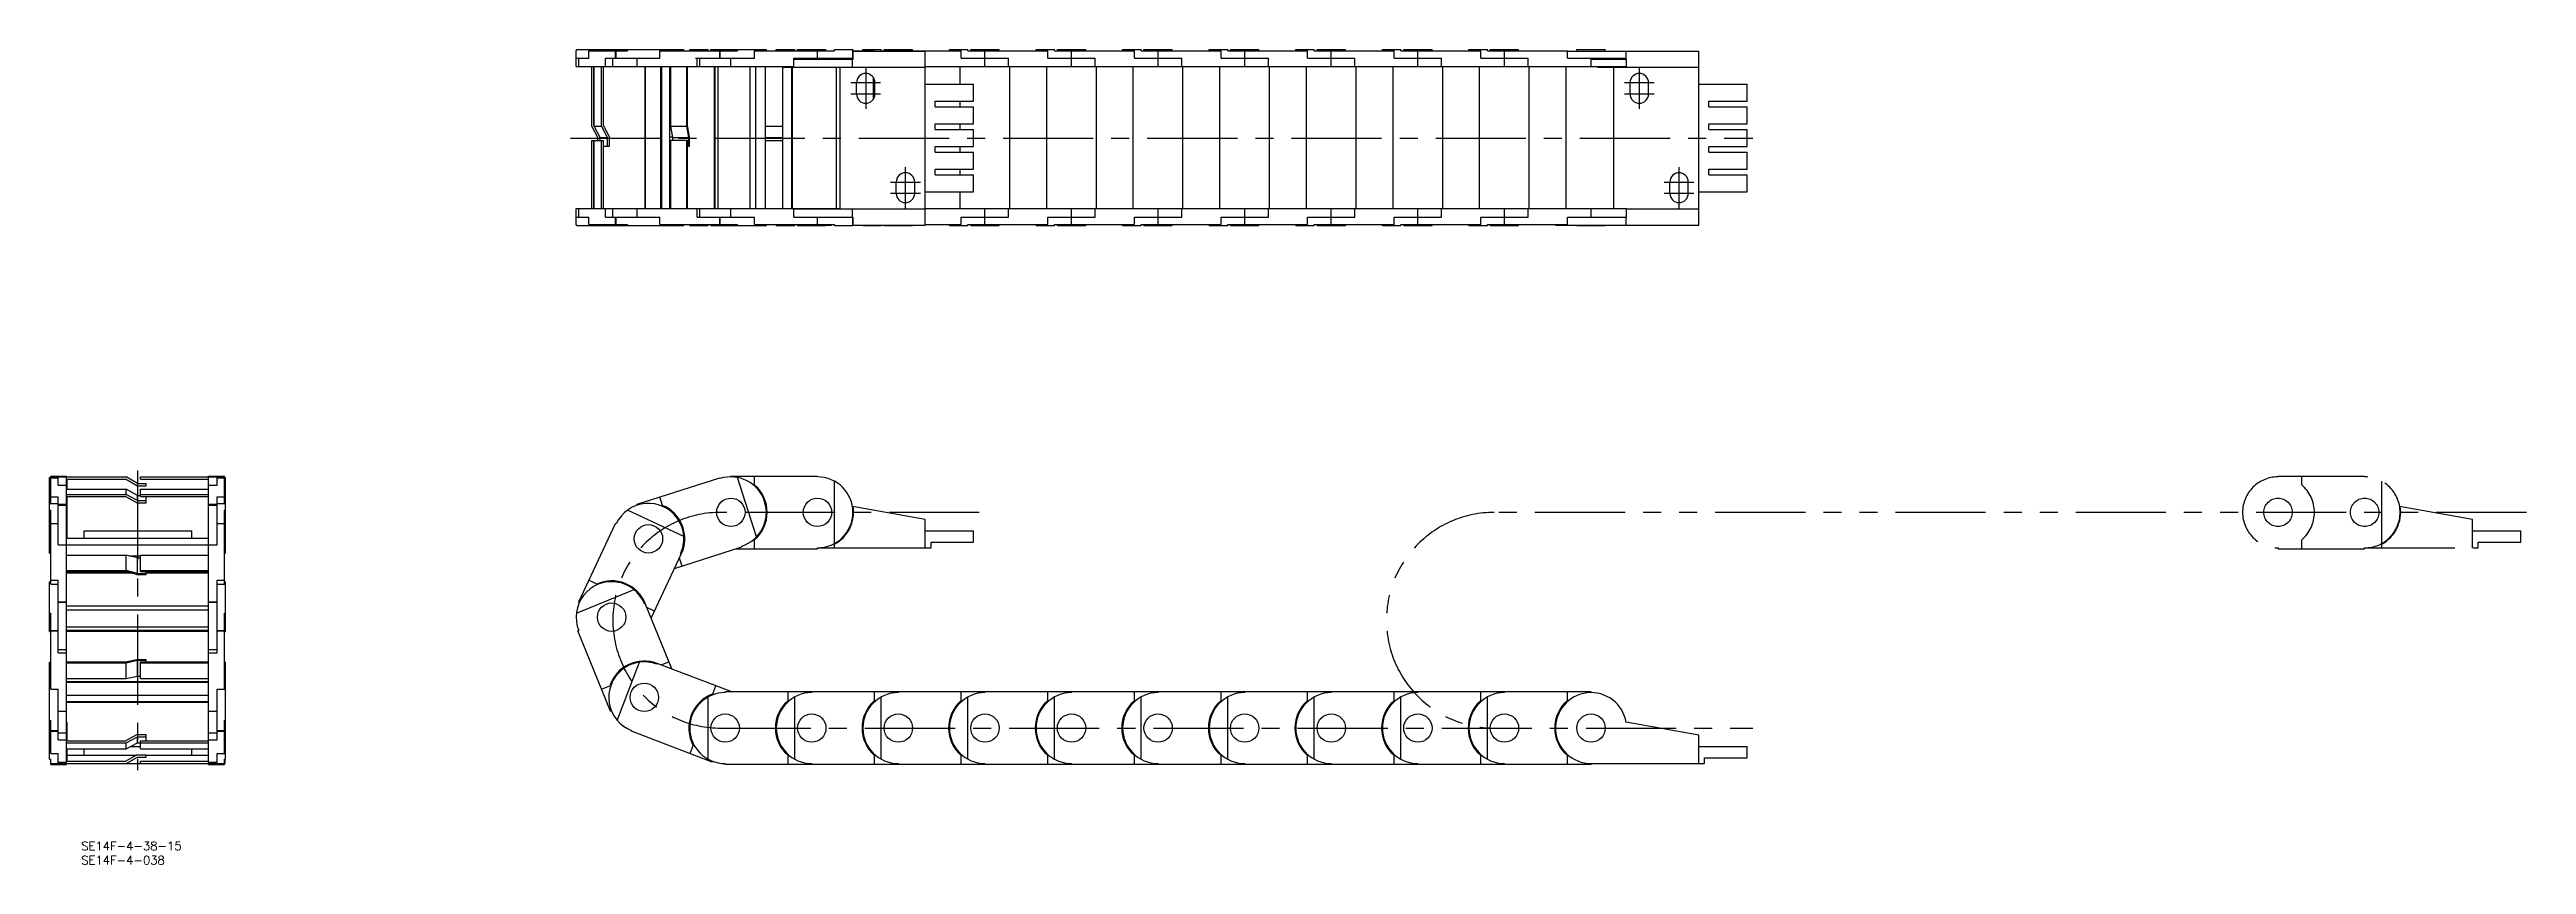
# Model space of a CAD drawing. Extents: x -31 to 842, y -35 to 252.
import ezdxf

# ---------------------------------------------------------------- set-up
doc = ezdxf.new("R2010")
doc.units = 0
doc.linetypes.add('CENTER', pattern=[50.8, 31.75, -6.35, 6.35, -6.35])
doc.linetypes.add('PHANTOM', pattern=[63.5, 31.75, -6.35, 6.35, -6.35, 6.35, -6.35])
doc.layers.get('0').update_dxf_attribs({"linetype": 'CONTINUOUS'})
doc.layers.add('CENTER', color=1, linetype='CENTER')
doc.styles.get("Standard").update_dxf_attribs({"font": 'txt.shx', "height": 3, "bigfont": 'bigfont.shx'})

msp = doc.modelspace()

# ---------------------------------------------------------------- linework, layer by layer
at = {"color": 7, "linetype": 'CONTINUOUS'}
for p, q in [((154.49, 245.85), (154.49, 251.45)), ((154.49, 251.45), (154.57, 251.45)), ((154.49, 248.85), (158.95, 248.85)), ((154.49, 245.85), (231.15, 245.85)), ((154.57, 251.45), (154.57, 251.85)), ((154.57, 251.85), (192.43, 251.85)), ((155.4, 245.85), (155.4, 248.85)), ((158.95, 248.85), (158.95, 251.45)), ((158.95, 251.45), (172.58, 251.45)), ((160.03, 224.85), (160.03, 245.85)), ((160.77, 225.07), (160.77, 245.85)), ((160.88, 224.85), (160.88, 245.85)), ((163.43, 224.85), (163.43, 245.85)), ((164.16, 225.07), (164.16, 245.85)), ((164.82, 245.85), (164.82, 248.85)), ((164.82, 248.85), (184, 248.85)), ((167.46, 245.85), (167.46, 248.85)), ((168.37, 248.85), (168.37, 251.45)), ((168.64, 248.85), (168.64, 251.45)), ((172.58, 251.45), (172.58, 251.85)), ((176.05, 245.85), (176.05, 248.85)), ((178.81, 195.85), (178.81, 245.85)), ((178.94, 195.85), (178.94, 245.85)), ((178.94, 195.85), (178.94, 245.85)), ((184, 248.85), (184, 251.45)), ((184, 251.45), (211.36, 251.45)), ((184.37, 195.85), (184.37, 245.85)), ((184.69, 195.85), (184.69, 245.85)), ((187.55, 195.85), (187.55, 245.85)), ((187.8, 224.85), (187.8, 245.85)), ((192.43, 251.45), (192.43, 251.85)), ((193.52, 224.85), (193.52, 245.85)), ((193.76, 225.07), (193.76, 245.85)), ((194.5, 251.45), (194.5, 251.85)), ((194.5, 251.85), (201, 251.85)), ((196.5, 248.85), (217.35, 248.85)), ((197.14, 245.85), (197.14, 248.85)), ((198.09, 245.85), (198.09, 248.85)), ((201, 251.45), (201, 251.85)), ((202, 251.45), (202, 251.85)), ((202, 251.85), (221.5, 251.85)), ((203.21, 195.85), (203.21, 245.85)), ((203.52, 195.85), (203.52, 245.85)), ((204, 251.45), (204, 251.85)), ((204.49, 195.85), (204.49, 245.85)), ((205.09, 248.85), (205.09, 251.45)), ((205.18, 248.85), (205.18, 251.45)), ((209, 245.85), (209, 248.85)), ((211.36, 251.45), (211.36, 251.85)), ((215.75, 195.85), (215.75, 245.85)), ((217.35, 248.85), (217.35, 251.45)), ((217.35, 251.45), (245.5, 251.45)), ((217.75, 195.85), (217.75, 245.85)), ((221.25, 195.85), (221.25, 245.85)), ((221.5, 251.45), (221.5, 251.85)), ((225, 251.45), (225, 251.85)), ((225, 251.85), (231.5, 251.85)), ((227.25, 195.85), (227.25, 245.85)), ((227.25, 245.68), (251.83, 245.68)), ((230.5, 195.85), (230.5, 245.68)), ((230.75, 195.85), (230.75, 245.68)), ((231.15, 245.85), (231.15, 248.85)), ((231.15, 248.85), (252, 248.85)), ((231.15, 248.5), (252.04, 248.5)), ((231.5, 251.45), (231.5, 251.85)), ((232.5, 251.45), (232.5, 251.85)), ((232.5, 251.85), (242.5, 251.85)), ((234.5, 248.5), (234.5, 248.85)), ((239.5, 248.85), (239.5, 251.45)), ((242.5, 251.45), (242.5, 251.85)), ((243.05, 248.85), (243.05, 248.85)), ((244.5, 248.5), (244.5, 248.85)), ((245.5, 251.45), (245.5, 251.85)), ((245.5, 251.85), (252, 251.85)), ((245.5, 248.5), (245.5, 248.85)), ((246.25, 195.85), (246.25, 245.68)), ((247.5, 195.68), (247.5, 245.68)), ((251.83, 245.68), (251.83, 248.5)), ((251.83, 245.68), (277.5, 245.68)), ((252, 248.85), (252, 251.85)), ((252, 251.45), (259.65, 251.45)), ((252, 251.33), (277.5, 251.33)), ((252.04, 248.5), (252.04, 251.33)), ((255.5, 251.45), (255.5, 251.85)), ((255.5, 251.85), (262, 251.85)), ((259.65, 251.33), (259.65, 251.45)), ((262, 251.45), (262, 251.85)), ((262, 251.45), (268, 251.45)), ((263, 251.45), (263, 251.85)), ((263, 251.85), (273, 251.85)), ((268, 251.33), (268, 251.45)), ((268, 251.45), (290.15, 251.45)), ((273, 251.45), (273, 251.85)), ((277.5, 190.03), (277.5, 251.33)), ((277.5, 245.85), (524.5, 245.85)), ((286, 251.45), (286, 251.85)), ((286, 251.85), (292.5, 251.85)), ((289.75, 239.68), (289.75, 245.85)), ((290.15, 248.85), (290.15, 251.45)), ((290.15, 248.85), (306.85, 248.85)), ((292.5, 251.45), (292.5, 251.85)), ((292.5, 251.45), (320.65, 251.45)), ((293.5, 251.45), (293.5, 251.85)), ((293.5, 251.85), (303.5, 251.85)), ((298.5, 245.85), (298.5, 251.45)), ((303.5, 251.45), (303.5, 251.85)), ((306.85, 245.85), (306.85, 248.85)), ((307.25, 195.85), (307.25, 245.85)), ((316.5, 251.45), (316.5, 251.85)), ((316.5, 251.85), (323, 251.85)), ((320.25, 195.85), (320.25, 245.85)), ((320.65, 248.85), (320.65, 251.45)), ((320.65, 248.85), (337.35, 248.85)), ((323, 251.45), (323, 251.85)), ((323, 251.45), (351.15, 251.45)), ((324, 251.45), (324, 251.85)), ((324, 251.85), (334, 251.85)), ((329, 245.85), (329, 251.45)), ((334, 251.45), (334, 251.85)), ((337.35, 245.85), (337.35, 248.85)), ((337.75, 195.85), (337.75, 245.85)), ((347, 251.45), (347, 251.85)), ((347, 251.85), (353.5, 251.85)), ((350.75, 195.85), (350.75, 245.85)), ((351.15, 248.85), (351.15, 251.45)), ((351.15, 248.85), (367.85, 248.85)), ((353.5, 251.45), (353.5, 251.85)), ((353.5, 251.45), (381.65, 251.45)), ((354.5, 251.45), (354.5, 251.85)), ((354.5, 251.85), (364.5, 251.85)), ((359.5, 245.85), (359.5, 251.45)), ((364.5, 251.45), (364.5, 251.85)), ((367.85, 245.85), (367.85, 248.85)), ((368.25, 195.85), (368.25, 245.85)), ((377.5, 251.45), (377.5, 251.85)), ((377.5, 251.85), (384, 251.85)), ((381.25, 195.85), (381.25, 245.85)), ((381.65, 248.85), (381.65, 251.45)), ((381.65, 248.85), (398.35, 248.85)), ((384, 251.45), (384, 251.85)), ((384, 251.45), (412.15, 251.45)), ((385, 251.45), (385, 251.85)), ((385, 251.85), (395, 251.85)), ((390, 245.85), (390, 251.45)), ((395, 251.45), (395, 251.85)), ((398.35, 245.85), (398.35, 248.85)), ((398.75, 195.85), (398.75, 245.85)), ((408, 251.45), (408, 251.85)), ((408, 251.85), (414.5, 251.85)), ((411.75, 195.85), (411.75, 245.85)), ((412.15, 248.85), (412.15, 251.45)), ((412.15, 248.85), (428.85, 248.85)), ((414.5, 251.45), (414.5, 251.85)), ((414.5, 251.45), (442.65, 251.45)), ((415.5, 251.45), (415.5, 251.85)), ((415.5, 251.85), (425.5, 251.85)), ((420.5, 245.85), (420.5, 251.45)), ((425.5, 251.45), (425.5, 251.85)), ((428.85, 245.85), (428.85, 248.85)), ((429.25, 195.85), (429.25, 245.85)), ((438.5, 251.45), (438.5, 251.85)), ((438.5, 251.85), (445, 251.85)), ((442.25, 195.85), (442.25, 245.85)), ((442.65, 248.85), (442.65, 251.45)), ((442.65, 248.85), (459.35, 248.85)), ((445, 251.45), (445, 251.85)), ((445, 251.45), (473.15, 251.45)), ((446, 251.45), (446, 251.85)), ((446, 251.85), (456, 251.85)), ((451, 245.85), (451, 251.45)), ((456, 251.45), (456, 251.85)), ((459.35, 245.85), (459.35, 248.85)), ((459.75, 195.85), (459.75, 245.85)), ((469, 251.45), (469, 251.85)), ((469, 251.85), (475.5, 251.85)), ((472.75, 195.85), (472.75, 245.85)), ((473.15, 248.85), (473.15, 251.45)), ((473.15, 248.85), (489.85, 248.85)), ((475.5, 251.45), (475.5, 251.85)), ((475.5, 251.45), (503.65, 251.45)), ((476.5, 251.45), (476.5, 251.85)), ((476.5, 251.85), (486.5, 251.85)), ((481.5, 245.85), (481.5, 251.45)), ((486.5, 251.45), (486.5, 251.85)), ((489.85, 245.85), (489.85, 248.85)), ((490.25, 195.85), (490.25, 245.85)), ((503.25, 195.85), (503.25, 245.85)), ((503.65, 248.85), (503.65, 251.45)), ((503.65, 251.33), (550, 251.33)), ((503.65, 248.85), (524.5, 248.85)), ((507, 251.33), (507, 251.85)), ((507, 251.85), (517, 251.85)), ((512, 245.85), (512, 248.85)), ((512, 248.5), (524.54, 248.5)), ((514.24, 245.68), (514.24, 245.85)), ((514.24, 245.68), (550, 245.68)), ((517, 251.33), (517, 251.85)), ((520, 195.85), (520, 245.68)), ((524.33, 248.5), (524.33, 251.33)), ((524.5, 245.85), (524.5, 248.5)), ((524.54, 245.68), (524.54, 248.5)), ((550, 190.03), (550, 251.33)), ((253.25, 236.18), (253.25, 240.18)), ((259.25, 234.45), (259.25, 241.91)), ((259.75, 236.18), (259.75, 240.18)), ((277.5, 239.68), (294.5, 239.68)), ((294.5, 233.68), (294.5, 239.68)), ((525.75, 236.18), (525.75, 240.18)), ((532.25, 236.18), (532.25, 240.18)), ((550, 239.68), (567, 239.68)), ((567, 233.68), (567, 239.68)), ((281, 231.68), (281, 233.68)), ((281, 233.68), (294.5, 233.68)), ((281, 231.68), (294.5, 231.68)), ((289.75, 231.68), (289.75, 233.68)), ((294.5, 225.68), (294.5, 231.68)), ((553.5, 231.68), (553.5, 233.68)), ((553.5, 233.68), (567, 233.68)), ((553.5, 231.68), (567, 231.68)), ((567, 225.68), (567, 231.68)), ((162.17, 220.85), (160.03, 224.85)), ((160.03, 195.85), (160.03, 219.85)), ((160.03, 219.85), (164.16, 219.85)), ((160.77, 225.07), (160.88, 225.07)), ((160.88, 224.86), (160.77, 225.07)), ((160.77, 195.85), (160.77, 219.85)), ((160.88, 224.85), (163.43, 224.85)), ((162.97, 220.85), (160.88, 224.85)), ((160.88, 195.85), (160.88, 219.85)), ((162.17, 219.85), (162.17, 220.85)), ((162.91, 219.85), (162.91, 220.98)), ((162.97, 219.85), (162.97, 220.85)), ((162.97, 220.85), (165.52, 220.85)), ((165.52, 220.85), (163.43, 224.85)), ((163.43, 195.85), (163.43, 219.85)), ((166.25, 221.07), (164.16, 225.07)), ((164.16, 195.85), (164.16, 219.85)), ((165.52, 217.85), (165.52, 220.85)), ((166.25, 217.85), (166.25, 221.07)), ((187.55, 225.07), (187.8, 225.07)), ((187.55, 221.07), (188.47, 221.07)), ((187.8, 224.85), (193.52, 224.85)), ((188.51, 220.85), (187.8, 224.85)), ((187.8, 195.85), (187.8, 219.85)), ((193.76, 219.85), (187.8, 219.85)), ((188.51, 219.85), (188.51, 220.85)), ((188.51, 220.85), (194.22, 220.85)), ((194.22, 220.85), (193.52, 224.85)), ((193.52, 195.85), (193.52, 219.85)), ((194.47, 221.07), (193.76, 225.07)), ((193.76, 195.85), (193.76, 219.85)), ((194.22, 217.85), (194.22, 220.85)), ((194.47, 217.85), (194.47, 221.07)), ((221.25, 224.85), (227.25, 224.85)), ((221.25, 220.85), (227.25, 220.85)), ((221.25, 219.85), (227.25, 219.85)), ((281, 223.68), (281, 225.68)), ((281, 225.68), (294.5, 225.68)), ((281, 223.68), (294.5, 223.68)), ((289.75, 223.68), (289.75, 225.68)), ((294.5, 217.68), (294.5, 223.68)), ((553.5, 223.68), (553.5, 225.68)), ((553.5, 225.68), (567, 225.68)), ((553.5, 223.68), (567, 223.68)), ((567, 217.68), (567, 223.68)), ((164.16, 217.85), (166.25, 217.85)), ((187.55, 217.85), (187.8, 217.85)), ((193.76, 217.85), (194.47, 217.85)), ((281, 215.68), (281, 217.68)), ((281, 217.68), (294.5, 217.68)), ((281, 215.68), (294.5, 215.68)), ((281, 207.68), (281, 209.68)), ((281, 209.68), (294.5, 209.68)), ((289.75, 215.68), (289.75, 217.68)), ((289.75, 207.68), (289.75, 209.68)), ((294.5, 209.68), (294.5, 215.68)), ((553.5, 215.68), (553.5, 217.68)), ((553.5, 217.68), (567, 217.68)), ((553.5, 215.68), (567, 215.68)), ((553.5, 207.68), (553.5, 209.68)), ((553.5, 209.68), (567, 209.68)), ((567, 209.68), (567, 215.68)), ((267.25, 201.18), (267.25, 205.18)), ((273.75, 201.18), (273.75, 205.18)), ((277.5, 201.68), (294.5, 201.68)), ((281, 207.68), (294.5, 207.68)), ((289.75, 195.85), (289.75, 201.68)), ((294.5, 201.68), (294.5, 207.68)), ((539.75, 201.18), (539.75, 205.18)), ((546.25, 201.18), (546.25, 205.18)), ((550, 201.68), (567, 201.68)), ((553.5, 207.68), (567, 207.68)), ((567, 201.68), (567, 207.68)), ((154.49, 190.25), (154.49, 195.85)), ((154.49, 195.85), (247.5, 195.85)), ((154.49, 192.85), (158.95, 192.85)), ((155.4, 192.85), (155.4, 195.85)), ((155.4, 192.85), (158.95, 192.85)), ((158.95, 190.25), (158.95, 192.85)), ((164.82, 192.85), (164.82, 195.85)), ((164.82, 192.85), (184, 192.85)), ((167.46, 192.85), (167.46, 195.85)), ((168.37, 190.25), (168.37, 192.85)), ((168.64, 190.25), (168.64, 192.85)), ((176.05, 192.85), (176.05, 195.85)), ((184, 190.25), (184, 192.85)), ((197.14, 192.85), (197.14, 195.85)), ((197.14, 192.85), (217.35, 192.85)), ((198.09, 192.86), (198.09, 195.85)), ((205.09, 190.25), (205.09, 192.85)), ((205.18, 190.25), (205.18, 192.85)), ((208.72, 192.85), (208.72, 192.86)), ((208.72, 192.86), (209, 192.86)), ((209, 192.85), (209, 195.85)), ((217.35, 190.25), (217.35, 192.85)), ((231.15, 192.85), (231.15, 195.85)), ((231.15, 195.68), (277.5, 195.68)), ((231.15, 192.85), (252.04, 192.85)), ((239.5, 190.25), (239.5, 192.85)), ((245.85, 195.68), (245.85, 195.85)), ((251.83, 192.85), (251.83, 195.68)), ((252, 189.85), (252, 192.85)), ((252.04, 190.03), (252.04, 192.85)), ((277.5, 195.85), (524.5, 195.85)), ((290.15, 190.25), (290.15, 192.85)), ((290.15, 192.85), (306.85, 192.85)), ((298.5, 190.25), (298.5, 195.85)), ((306.85, 192.85), (306.85, 195.85)), ((320.65, 190.25), (320.65, 192.85)), ((320.65, 192.85), (337.35, 192.85)), ((329, 190.25), (329, 195.85)), ((337.35, 192.85), (337.35, 195.85)), ((351.15, 190.25), (351.15, 192.85)), ((351.15, 192.85), (367.85, 192.85)), ((359.5, 190.25), (359.5, 195.85)), ((367.85, 192.85), (367.85, 195.85)), ((381.65, 190.25), (381.65, 192.85)), ((381.65, 192.85), (398.35, 192.85)), ((390, 190.25), (390, 195.85)), ((398.35, 192.85), (398.35, 195.85)), ((412.15, 190.25), (412.15, 192.85)), ((412.15, 192.85), (428.85, 192.85)), ((420.5, 190.25), (420.5, 195.85)), ((428.85, 192.85), (428.85, 195.85)), ((442.65, 190.25), (442.65, 192.85)), ((442.65, 192.85), (459.35, 192.85)), ((451, 190.25), (451, 195.85)), ((459.35, 192.85), (459.35, 195.85)), ((473.15, 190.25), (473.15, 192.85)), ((473.15, 192.85), (489.85, 192.85)), ((481.5, 190.25), (481.5, 195.85)), ((489.85, 192.85), (489.85, 195.85)), ((503.65, 190.25), (503.65, 192.85)), ((503.65, 192.85), (524.54, 192.85)), ((512, 192.85), (512, 195.85)), ((524.33, 190.03), (524.33, 192.85)), ((524.5, 192.85), (524.5, 195.85)), ((524.5, 195.68), (550, 195.68)), ((524.54, 192.85), (524.54, 195.68)), ((154.49, 190.25), (154.57, 190.25)), ((154.57, 189.85), (154.57, 190.25)), ((154.57, 189.85), (192.43, 189.85)), ((158.95, 190.25), (172.58, 190.25)), ((172.58, 189.85), (172.58, 190.25)), ((172.58, 189.85), (192.43, 189.85)), ((184, 190.25), (211.36, 190.25)), ((192.43, 189.85), (192.43, 190.25)), ((194.5, 189.85), (194.5, 190.25)), ((194.5, 189.85), (201, 189.85)), ((201, 189.85), (201, 190.25)), ((202, 189.85), (202, 190.25)), ((202, 189.85), (221.5, 189.85)), ((204, 189.85), (204, 190.25)), ((211.36, 189.85), (211.36, 190.25)), ((217.35, 190.25), (245.5, 190.25)), ((221.5, 189.85), (221.5, 190.25)), ((225, 189.85), (225, 190.25)), ((225, 189.85), (231.5, 189.85)), ((231.5, 189.85), (231.5, 190.25)), ((232.5, 189.85), (232.5, 190.25)), ((232.5, 189.85), (242.5, 189.85)), ((234.5, 190.03), (234.5, 190.25)), ((234.5, 190.03), (244.5, 190.03)), ((242.5, 189.85), (242.5, 190.03)), ((244.5, 190.03), (244.5, 190.25)), ((245.5, 189.85), (245.5, 190.25)), ((245.5, 189.85), (252, 189.85)), ((252, 190.03), (277.5, 190.03)), ((255.5, 189.85), (255.5, 190.03)), ((255.5, 189.85), (262, 189.85)), ((262, 189.85), (262, 190.03)), ((263, 189.85), (263, 190.03)), ((263, 189.85), (273, 189.85)), ((273, 189.85), (273, 190.03)), ((277.5, 190.25), (290.15, 190.25)), ((286, 189.85), (286, 190.25)), ((286, 189.85), (292.5, 189.85)), ((292.5, 189.85), (292.5, 190.25)), ((292.5, 190.25), (320.65, 190.25)), ((293.5, 189.85), (293.5, 190.25)), ((293.5, 189.85), (303.5, 189.85)), ((303.5, 189.85), (303.5, 190.25)), ((316.5, 189.85), (316.5, 190.25)), ((316.5, 189.85), (323, 189.85)), ((323, 189.85), (323, 190.25)), ((323, 190.25), (351.15, 190.25)), ((324, 189.85), (324, 190.25)), ((324, 189.85), (334, 189.85)), ((334, 189.85), (334, 190.25)), ((347, 189.85), (347, 190.25)), ((347, 189.85), (353.5, 189.85)), ((353.5, 189.85), (353.5, 190.25)), ((353.5, 190.25), (381.65, 190.25)), ((354.5, 189.85), (354.5, 190.25)), ((354.5, 189.85), (364.5, 189.85)), ((364.5, 189.85), (364.5, 190.25)), ((377.5, 189.85), (377.5, 190.25)), ((377.5, 189.85), (384, 189.85)), ((384, 189.85), (384, 190.25)), ((384, 190.25), (412.15, 190.25)), ((385, 189.85), (385, 190.25)), ((385, 189.85), (395, 189.85)), ((395, 189.85), (395, 190.25)), ((408, 189.85), (408, 190.25)), ((408, 189.85), (414.5, 189.85)), ((414.5, 189.85), (414.5, 190.25)), ((414.5, 190.25), (442.65, 190.25)), ((415.5, 189.85), (415.5, 190.25)), ((415.5, 189.85), (425.5, 189.85)), ((425.5, 189.85), (425.5, 190.25)), ((438.5, 189.85), (438.5, 190.25)), ((438.5, 189.85), (445, 189.85)), ((445, 189.85), (445, 190.25)), ((445, 190.25), (473.15, 190.25)), ((446, 189.85), (446, 190.25)), ((446, 189.85), (456, 189.85)), ((456, 189.85), (456, 190.25)), ((469, 189.85), (469, 190.25)), ((469, 189.85), (475.5, 189.85)), ((475.5, 189.85), (475.5, 190.25)), ((475.5, 190.25), (503.65, 190.25)), ((476.5, 189.85), (476.5, 190.25)), ((476.5, 189.85), (486.5, 189.85)), ((486.5, 189.85), (486.5, 190.25)), ((499.5, 190.03), (499.5, 190.25)), ((499.5, 190.03), (550, 190.03)), ((507, 189.85), (507, 190.03)), ((507, 189.85), (517, 189.85)), ((517, 189.85), (517, 190.03)), ((-31, 74.48), (-31, 101.07)), ((-31, 101.07), (-30.6, 101.07)), ((-30.6, 91.98), (-30.6, 101.6)), ((-30.6, 101.6), (-25, 101.6)), ((-30.6, 101.3), (-4, 101.3)), ((-30.6, 100.99), (-28, 100.99)), ((-28, 98.44), (-28, 101.6)), ((-28, 98.44), (-25, 98.44)), ((-25, 0), (-25, 101.6)), ((-25, 100.5), (-4.21, 100.5)), ((-25, 96.96), (-4, 96.96)), ((-24.83, 96.96), (-24.83, 100.5)), ((-0.21, 98.19), (-4.21, 100.5)), ((0, 98.99), (-4, 101.3)), ((-4, 95.13), (-4, 96.96)), ((0, 94.76), (-4, 96.96)), ((-0.21, 98.19), (3, 98.19)), ((0, 98.99), (3, 98.99)), ((1, 100.5), (1, 101.3)), ((1, 101.3), (30.6, 101.3)), ((1, 100.5), (25, 100.5)), ((1, 94.37), (1, 96.96)), ((1, 96.96), (25, 96.96)), ((3, 98.19), (3, 98.99)), ((25, 0), (25, 101.6)), ((25, 101.6), (30.6, 101.6)), ((25, 98.44), (28, 98.44)), ((28, 98.44), (28, 101.6)), ((28, 100.99), (30.6, 100.99)), ((30.6, 91.98), (30.6, 101.6)), ((30.6, 101.07), (31, 101.07)), ((31, 74.48), (31, 101.07)), ((176.05, 91.67), (205.09, 100.99)), ((205.18, 100.7), (205.09, 100.99)), ((209, 101.6), (239.5, 101.6)), ((209, 101.3), (209, 101.6)), ((218.06, 80.19), (211.36, 101.07)), ((217.35, 98.5), (217.35, 101.6)), ((239.5, 101.3), (239.5, 101.6)), ((245.5, 77.83), (245.5, 99.77)), ((-31, 93.8), (-30.6, 93.8)), ((-31, 91.98), (-28, 91.98)), ((-31, 89.58), (-30.6, 89.58)), ((-30.6, 94.22), (-28, 94.22)), ((-30.6, 63.56), (-30.6, 89.58)), ((-28, 77.37), (-28, 94.22)), ((-28, 91.67), (-25, 91.67)), ((-28, 91.39), (-25, 91.39)), ((-25, 95.13), (-4, 95.13)), ((-25, 94.37), (-4.21, 94.37)), ((-24.83, 79.7), (-24.83, 94.37)), ((-0.21, 92.17), (-4.21, 94.37)), ((0, 92.93), (-4, 95.13)), ((-0.21, 92.17), (3, 92.17)), ((0, 92.93), (0, 94.76)), ((0, 94.76), (1, 94.76)), ((0, 92.93), (3, 92.93)), ((1, 95.13), (25, 95.13)), ((1, 94.37), (25, 94.37)), ((3, 92.17), (3, 94.37)), ((25, 91.67), (28, 91.67)), ((25, 91.39), (28, 91.39)), ((28, 94.22), (30.6, 94.22)), ((28, 77.37), (28, 94.22)), ((28, 91.98), (31, 91.98)), ((30.6, 93.8), (31, 93.8)), ((30.6, 63.56), (30.6, 89.58)), ((30.6, 89.58), (31, 89.58)), ((192.43, 80.25), (172.58, 89.58)), ((176.14, 91.39), (176.05, 91.67)), ((184.95, 91.27), (184, 94.22)), ((277.5, 86.3), (251.83, 90.83)), ((-31, 84.48), (-30.6, 84.48)), ((-30.6, 84.93), (-28, 84.93)), ((-25, 79.7), (25, 79.7)), ((-18.83, 79.7), (-18.83, 82.3)), ((-18.83, 82.3), (19.18, 82.3)), ((19.18, 79.7), (19.18, 82.3)), ((28, 84.93), (30.6, 84.93)), ((30.6, 84.48), (31, 84.48)), ((155.4, 57.32), (168.37, 84.93)), ((168.64, 84.8), (168.37, 84.93)), ((217.35, 76), (217.35, 79.1)), ((277.5, 76.3), (277.5, 86.3)), ((277.5, 82.3), (294.5, 82.3)), ((294.5, 78.3), (294.5, 82.3)), ((-31, 74.48), (-31, 77.96)), ((-31, 74.48), (-30.6, 74.48)), ((-30.6, 72.8), (-30.6, 72.8)), ((-30.6, 72.8), (-30.6, 72.8)), ((-28, 77.37), (28, 77.37)), ((-25, 57.32), (-25, 77.37)), ((-25, 73.71), (-4, 73.71)), ((-4, 68.28), (-4, 73.71)), ((0, 72.73), (-4, 73.71)), ((-3.1, 73.49), (1, 73.49)), ((0, 67.3), (0, 72.73)), ((0, 72.73), (1, 72.73)), ((1, 67.94), (1, 73.71)), ((1, 73.71), (25, 73.71)), ((30.6, 74.48), (31, 74.48)), ((180.96, 51.51), (191.54, 74.04)), ((189.17, 69), (212.91, 76.61)), ((191.82, 69.85), (190.91, 72.69)), ((191.54, 74.04), (191.27, 74.17)), ((211, 76), (239.5, 76)), ((212.91, 76.61), (212.82, 76.9)), ((239.5, 76.3), (279.5, 76.3)), ((239.5, 76), (239.5, 76.3)), ((245.5, 76.3), (245.5, 77.61)), ((279.5, 78.3), (294.5, 78.3)), ((279.5, 76.3), (279.5, 78.3)), ((-31, 46.88), (-31, 64.38)), ((-31, 64.38), (-30.6, 64.38)), ((-30.6, 64.88), (-28, 64.88)), ((-30.6, 63.56), (-28, 63.56)), ((-28, 39.32), (-28, 64.88)), ((-25, 68.28), (-4, 68.28)), ((-25, 67.94), (-4.21, 67.94)), ((-25, 67.59), (-2.79, 67.59)), ((-25, 67.47), (-2.28, 67.47)), ((-0.21, 66.96), (-4.21, 67.94)), ((0, 67.3), (-4, 68.28)), ((-0.21, 66.96), (3, 66.96)), ((0, 67.3), (3, 67.3)), ((1, 68.28), (25, 68.28)), ((1, 67.94), (25, 67.94)), ((3, 66.96), (3, 67.94)), ((3, 67.59), (25, 67.59)), ((3, 67.47), (25, 67.47)), ((28, 39.32), (28, 64.88)), ((28, 64.88), (30.6, 64.88)), ((28, 63.56), (30.6, 63.56)), ((30.6, 64.38), (31, 64.38)), ((31, 53.3), (31, 64.38)), ((31, 46.88), (31, 64.38)), ((154.57, 53.3), (174.88, 61.57)), ((161.76, 63.56), (158.95, 64.88)), ((-31, 53.3), (-30.6, 53.3)), ((-30.6, 26.54), (-30.6, 53.3)), ((-28, 57.32), (-25, 57.32)), ((-28, 47.17), (-28, 57.2)), ((-28, 57.2), (-25, 57.2)), ((-27.99, 50.65), (-27.99, 57.2)), ((-27.99, 50.65), (-27.99, 57.19)), ((-25, 55.93), (25, 55.93)), ((-25, 54.48), (25, 54.48)), ((25, 57.32), (28, 57.32)), ((25, 57.2), (28, 57.2)), ((27.99, 50.65), (27.99, 57.19)), ((30.6, 26.54), (30.6, 53.3)), ((30.6, 53.3), (31, 53.3)), ((155.67, 57.2), (155.4, 57.32)), ((178.56, 56.59), (178.84, 56.71)), ((188.24, 33.62), (178.84, 56.71)), ((182.12, 53.99), (179.43, 55.26)), ((-31, 46.88), (-30.6, 46.88)), ((-30.6, 47.17), (-28, 47.17)), ((-30.6, 47.05), (-28, 47.05)), ((-28, 47.17), (-28, 50.65)), ((-28, 47.17), (-28, 50.65)), ((-28, 50.65), (-27.99, 50.65)), ((-28, 50.65), (-27.99, 50.65)), ((-25, 48.49), (25, 48.49)), ((-25, 47.3), (25, 47.3)), ((-25, 46.97), (25, 46.97)), ((27.99, 50.65), (28, 50.65)), ((28, 47.17), (30.6, 47.17)), ((28, 47.05), (30.6, 47.05)), ((30.6, 46.88), (31, 46.88)), ((155.13, 47.05), (155.41, 47.17)), ((166.63, 18.8), (155.13, 47.05)), ((-31, 1.83), (-31, 36.01)), ((-31, 36.01), (-30.6, 36.01)), ((-28, 39.32), (-25, 39.32)), ((-27.99, 40.49), (-25, 40.49)), ((-25, 36.12), (-4.21, 36.12)), ((-25, 35.82), (-4, 35.82)), ((-4.21, 36.12), (-0.21, 36.99)), ((-4, 35.82), (0, 36.69)), ((-4, 30.26), (-4, 35.82)), ((-0.21, 36.99), (3, 36.99)), ((0, 31.13), (0, 36.69)), ((0, 36.69), (3, 36.69)), ((1, 35.82), (1, 36.12)), ((1, 35.82), (1, 36.12)), ((1, 36.12), (25, 36.12)), ((1, 30.26), (1, 35.82)), ((1, 30.26), (1, 35.82)), ((1, 35.82), (25, 35.82)), ((3, 36.12), (3, 36.99)), ((25, 40.49), (27.99, 40.49)), ((25, 39.32), (28, 39.32)), ((30.6, 36.01), (31, 36.01)), ((31, 1.83), (31, 36.01)), ((168.98, 15.51), (176.77, 36.01)), ((182.93, 35.32), (183.03, 35.6)), ((209.35, 25.6), (183.03, 35.6)), ((184.43, 35.07), (187.19, 36.19)), ((-31, 18.63), (-31, 28.26)), ((-31, 18.63), (-31, 28.26)), ((-30.6, 26.54), (-28, 26.54)), ((-28, 8.7), (-28, 26.54)), ((-25, 30.26), (-4, 30.26)), ((-25, 29.26), (25, 29.26)), ((-25, 28.94), (25, 28.94)), ((-4, 30.26), (0, 31.13)), ((0, 31.13), (1, 31.13)), ((1, 30.26), (25, 30.26)), ((28, 8.7), (28, 26.54)), ((28, 26.54), (30.6, 26.54)), ((163.48, 26.54), (166.35, 27.71)), ((202.64, 24.83), (203.74, 27.73)), ((-28, 18.8), (-25, 18.8)), ((-25, 24.41), (25, 24.41)), ((-25, 22.14), (25, 22.14)), ((-25, 21.9), (25, 21.9)), ((25, 18.8), (28, 18.8)), ((166.63, 18.8), (166.91, 18.92)), ((201, 1.83), (201, 23.77)), ((512, 25.6), (207, 25.6)), ((207, 25.3), (207, 25.6)), ((229.15, 22.5), (229.15, 25.6)), ((231.5, 1.83), (231.5, 23.77)), ((237.5, 25.3), (237.5, 25.6)), ((259.65, 22.5), (259.65, 25.6)), ((262, 1.83), (262, 23.77)), ((268, 25.3), (268, 25.6)), ((290.15, 22.5), (290.15, 25.6)), ((292.5, 1.83), (292.5, 23.77)), ((298.5, 25.3), (298.5, 25.6)), ((320.65, 22.5), (320.65, 25.6)), ((323, 1.83), (323, 23.77)), ((329, 25.3), (329, 25.6)), ((351.15, 22.5), (351.15, 25.6)), ((353.5, 1.83), (353.5, 23.77)), ((359.5, 25.3), (359.5, 25.6)), ((381.65, 22.5), (381.65, 25.6)), ((384, 1.83), (384, 23.77)), ((390, 25.3), (390, 25.6)), ((412.15, 22.5), (412.15, 25.6)), ((414.5, 1.83), (414.5, 23.77)), ((420.5, 25.3), (420.5, 25.6)), ((442.65, 22.5), (442.65, 25.6)), ((445, 1.83), (445, 23.77)), ((451, 25.3), (451, 25.6)), ((473.15, 22.5), (473.15, 25.6)), ((475.5, 1.83), (475.5, 23.77)), ((481.5, 25.3), (481.5, 25.6)), ((503.65, 22.5), (503.65, 25.6)), ((512, 25.3), (512, 25.6)), ((-31, 15.51), (-30.6, 15.51)), ((-30.6, 3.8), (-30.6, 15.51)), ((-30.6, 11.95), (-28, 11.95)), ((-30.6, 11.67), (-28, 11.67)), ((-28, 11.13), (-25, 11.13)), ((-25, 14.79), (-24.83, 14.79)), ((-24.83, 8.34), (-24.83, 14.79)), ((-4.21, 8.34), (-0.21, 10.5)), ((-4, 7.6), (0, 9.75)), ((-0.21, 10.5), (3, 10.5)), ((0, 7.62), (0, 9.75)), ((0, 7.62), (0, 9.75)), ((0, 9.75), (3, 9.75)), ((3, 8.34), (3, 10.5)), ((25, 11.13), (28, 11.13)), ((28, 11.95), (30.6, 11.95)), ((28, 11.67), (30.6, 11.67)), ((30.6, 3.8), (30.6, 15.51)), ((30.6, 15.51), (31, 15.51)), ((173.94, 11.67), (174.05, 11.95)), ((202.45, 0.83), (173.94, 11.67)), ((550, 10.3), (524.33, 14.83)), ((550, 0.3), (550, 10.3)), ((-31, 7.8), (-31, 7.8)), ((-31, 1.83), (-30.6, 1.83)), ((-30.6, 3.8), (-28, 3.8)), ((-30.6, 0), (-30.6, 1.83)), ((-30.6, 0.3), (30.82, 0.3)), ((-30.6, 0), (-25, 0)), ((-28, 8.7), (-25, 8.7)), ((-28, 0), (-28, 3.8)), ((-28, 0.83), (-25, 0.83)), ((-25, 0.83), (-25, 8.7)), ((-25, 8.34), (-4.21, 8.34)), ((-25, 7.6), (-4, 7.6)), ((-25, 5.46), (-4, 5.46)), ((-25, 1.1), (-4.21, 1.1)), ((-24.83, 1.1), (-24.83, 5.46)), ((-24.83, 3.3), (-0.4, 3.3)), ((-18.83, 3.3), (-18.83, 5.47)), ((-4.21, 1.1), (-0.21, 3.41)), ((-4, 5.46), (0, 7.62)), ((-4, 5.46), (0, 7.62)), ((-4, 5.46), (-4, 7.6)), ((-4, 0.3), (0, 2.61)), ((-2.45, 6.3), (1, 6.3)), ((-0.21, 3.41), (3, 3.41)), ((0, 7.62), (1, 7.62)), ((0, 2.61), (3, 2.61)), ((1, 5.46), (1, 8.34)), ((1, 8.34), (25, 8.34)), ((1, 7.6), (25, 7.6)), ((1, 5.46), (25, 5.46)), ((1, 0.3), (1, 1.1)), ((1, 1.1), (25, 1.1)), ((3, 2.61), (3, 3.41)), ((3, 3.3), (25, 3.3)), ((19.18, 3.3), (19.18, 5.47)), ((25, 8.7), (28, 8.7)), ((25, 0.83), (28, 0.83)), ((25, 0.3), (28, 0.3)), ((25, 0), (30.6, 0)), ((28, 0), (28, 3.8)), ((28, 3.8), (30.6, 3.8)), ((30.6, 0), (30.6, 1.83)), ((30.6, 1.83), (31, 1.83)), ((30.82, 0.3), (30.82, 1.83)), ((194.65, 3.8), (195.75, 6.7)), ((202.45, 0.83), (202.56, 1.11)), ((207, 0), (207, 0.3)), ((512, 0), (207, 0)), ((229.15, 0), (229.15, 3.1)), ((237.5, 0), (237.5, 0.3)), ((259.65, 0), (259.65, 3.1)), ((268, 0), (268, 0.3)), ((290.15, 0), (290.15, 3.1)), ((298.5, 0), (298.5, 0.3)), ((320.65, 0), (320.65, 3.1)), ((329, 0), (329, 0.3)), ((351.15, 0), (351.15, 3.1)), ((359.5, 0), (359.5, 0.3)), ((381.65, 0), (381.65, 3.1)), ((390, 0), (390, 0.3)), ((412.15, 0), (412.15, 3.1)), ((420.5, 0), (420.5, 0.3)), ((442.65, 0), (442.65, 3.1)), ((451, 0), (451, 0.3)), ((473.15, 0), (473.15, 3.1)), ((481.5, 0), (481.5, 0.3)), ((503.65, 0), (503.65, 3.1)), ((512, 0.3), (552, 0.3)), ((512, 0), (512, 0.3)), ((550, 6.3), (567, 6.3)), ((552, 2.3), (567, 2.3)), ((552, 0.3), (552, 2.3)), ((567, 2.3), (567, 6.3))]:
    msp.add_line(p, q, dxfattribs=at)
at = {"color": 3, "linetype": 'PHANTOM'}
for p, q in [((754, 101.6), (784.5, 101.6)), ((754, 101.3), (754, 101.6)), ((762.35, 98.5), (762.35, 101.6)), ((784.5, 101.3), (784.5, 101.6)), ((790.5, 77.83), (790.5, 99.77)), ((841.5, 88.8), (477.93, 88.8)), ((822.5, 86.3), (796.83, 90.83)), ((762.35, 76), (762.35, 79.1)), ((822.5, 76.3), (822.5, 86.3)), ((822.5, 82.3), (839.5, 82.3)), ((839.5, 78.3), (839.5, 82.3)), ((754, 76.3), (754, 76)), ((754, 76), (784.5, 76)), ((784.5, 76.3), (824.5, 76.3)), ((784.5, 76), (784.5, 76.3)), ((790.5, 76.3), (790.5, 77.61)), ((824.5, 78.3), (839.5, 78.3)), ((824.5, 76.3), (824.5, 78.3))]:
    msp.add_line(p, q, dxfattribs=at)
at = {"color": 7, "linetype": 'CONTINUOUS'}
for centre in [(209, 88.8), (239.5, 88.8), (179.96, 79.48), (166.99, 51.88), (178.49, 23.63), (207, 12.8), (237.5, 12.8), (268, 12.8), (298.5, 12.8), (329, 12.8), (359.5, 12.8), (390, 12.8), (420.5, 12.8), (451, 12.8), (481.5, 12.8), (512, 12.8)]:
    msp.add_circle(centre, 5, dxfattribs=at)
at = {"color": 3, "linetype": 'PHANTOM'}
for centre in [(754, 88.8), (784.5, 88.8)]:
    msp.add_circle(centre, 5, dxfattribs=at)
at = {"color": 7, "linetype": 'CONTINUOUS'}
for centre, radius, start, end in [((256.5, 240.18), 3.25, 0.00045, 179.99955), ((256.5, 236.18), 3.25, 180.00045, 359.99955), ((529, 240.18), 3.25, 0.00045, 179.99955), ((529, 236.18), 3.25, 180.00045, 359.99955), ((270.5, 205.18), 3.25, 0.00045, 179.99955), ((270.5, 201.18), 3.25, 180.00045, 359.99955), ((543, 205.18), 3.25, 0.00045, 179.99955), ((543, 201.18), 3.25, 180.00045, 359.99955), ((209, 88.8), 12.5, 287.78519, 107.78519), ((209, 88.8), 12.8, 310.71857, 49.28142), ((239.5, 88.8), 12.5, 270, 90), ((179.96, 79.48), 12.5, 334.83211, 154.83212), ((179.96, 79.48), 12.8, 334.8321, 67.06673), ((239.5, 88.8), 12.7, 298.19287, 9.00906), ((179.96, 79.48), 12.5, 334.83211, 3.51749), ((166.99, 51.88), 12.5, 22.15304, 202.15306), ((166.99, 51.88), 12.8, 21.95252, 114.11357), ((178.49, 23.63), 12.5, 69.19987, 249.20923), ((178.49, 23.63), 12.8, 69.17681, 161.43448), ((207, 12.8), 12.8, 109.91851, 208.48132), ((207, 12.8), 12.5, 90, 270), ((237.5, 12.8), 12.8, 130.71855, 229.28143), ((237.5, 12.8), 12.5, 90, 270), ((268, 12.8), 12.8, 130.71855, 229.28143), ((268, 12.8), 12.5, 90, 270), ((298.5, 12.8), 12.8, 130.71855, 229.28143), ((298.5, 12.8), 12.5, 90, 270), ((329, 12.8), 12.8, 130.71855, 229.28143), ((329, 12.8), 12.5, 90, 270), ((359.5, 12.8), 12.8, 130.71855, 229.28143), ((359.5, 12.8), 12.5, 90, 270), ((390, 12.8), 12.8, 130.71855, 229.28143), ((390, 12.8), 12.5, 90, 270), ((420.5, 12.8), 12.8, 130.71855, 229.28146), ((420.5, 12.8), 12.5, 90, 270), ((451, 12.8), 12.8, 130.71855, 229.28146), ((451, 12.8), 12.5, 90, 270), ((481.5, 12.8), 12.8, 130.71855, 229.28146), ((481.5, 12.8), 12.5, 90, 270), ((512, 12.8), 12.8, 130.71855, 229.28145), ((512, 12.8), 12.5, 9.32516, 270)]:
    msp.add_arc(centre, radius, start, end, dxfattribs=at)
at = {"color": 3, "linetype": 'PHANTOM'}
for centre, radius, start, end in [((754, 88.8), 12.5, 90, 270), ((754, 88.8), 12.8, 310.71854, 49.28146), ((784.5, 88.8), 12.5, 270, 90), ((477.93, 50.8), 38, 90, 270), ((784.5, 88.8), 12.7, 298.19287, 9.00902)]:
    msp.add_arc(centre, radius, start, end, dxfattribs=at)
at = {"layer": 'CENTER', "color": 1, "linetype": 'CENTER'}
for p, q in [((256.5, 245.43), (256.5, 230.93)), ((529, 245.43), (529, 230.93)), ((261.75, 240.18), (251.25, 240.18)), ((261.75, 236.18), (251.25, 236.18)), ((534.25, 240.18), (523.75, 240.18)), ((534.25, 236.18), (523.75, 236.18)), ((152.49, 220.68), (569, 220.68)), ((270.5, 195.93), (270.5, 210.43)), ((543, 195.93), (543, 210.43)), ((265.25, 205.18), (275.75, 205.18)), ((275.75, 201.18), (265.25, 201.18)), ((537.75, 205.18), (548.25, 205.18)), ((548.25, 201.18), (537.75, 201.18)), ((0, 103.6), (0, -2)), ((296.5, 88.8), (205.43, 88.8)), ((205.43, 12.8), (569, 12.8))]:
    msp.add_line(p, q, dxfattribs=at)
msp.add_arc((205.43, 50.8), 38, 90, 270, dxfattribs=at)

# ---------------------------------------------------------------- texts
at = {"color": 7, "linetype": 'CONTINUOUS'}
for s, p in [('SE14F-4-38-15', (-19.84, -30.24)), ('SE14F-4-038', (-19.84, -35.24))]:
    msp.add_text(s, height=3, dxfattribs=at).set_placement(p)

doc.saveas('drawing.dxf')
